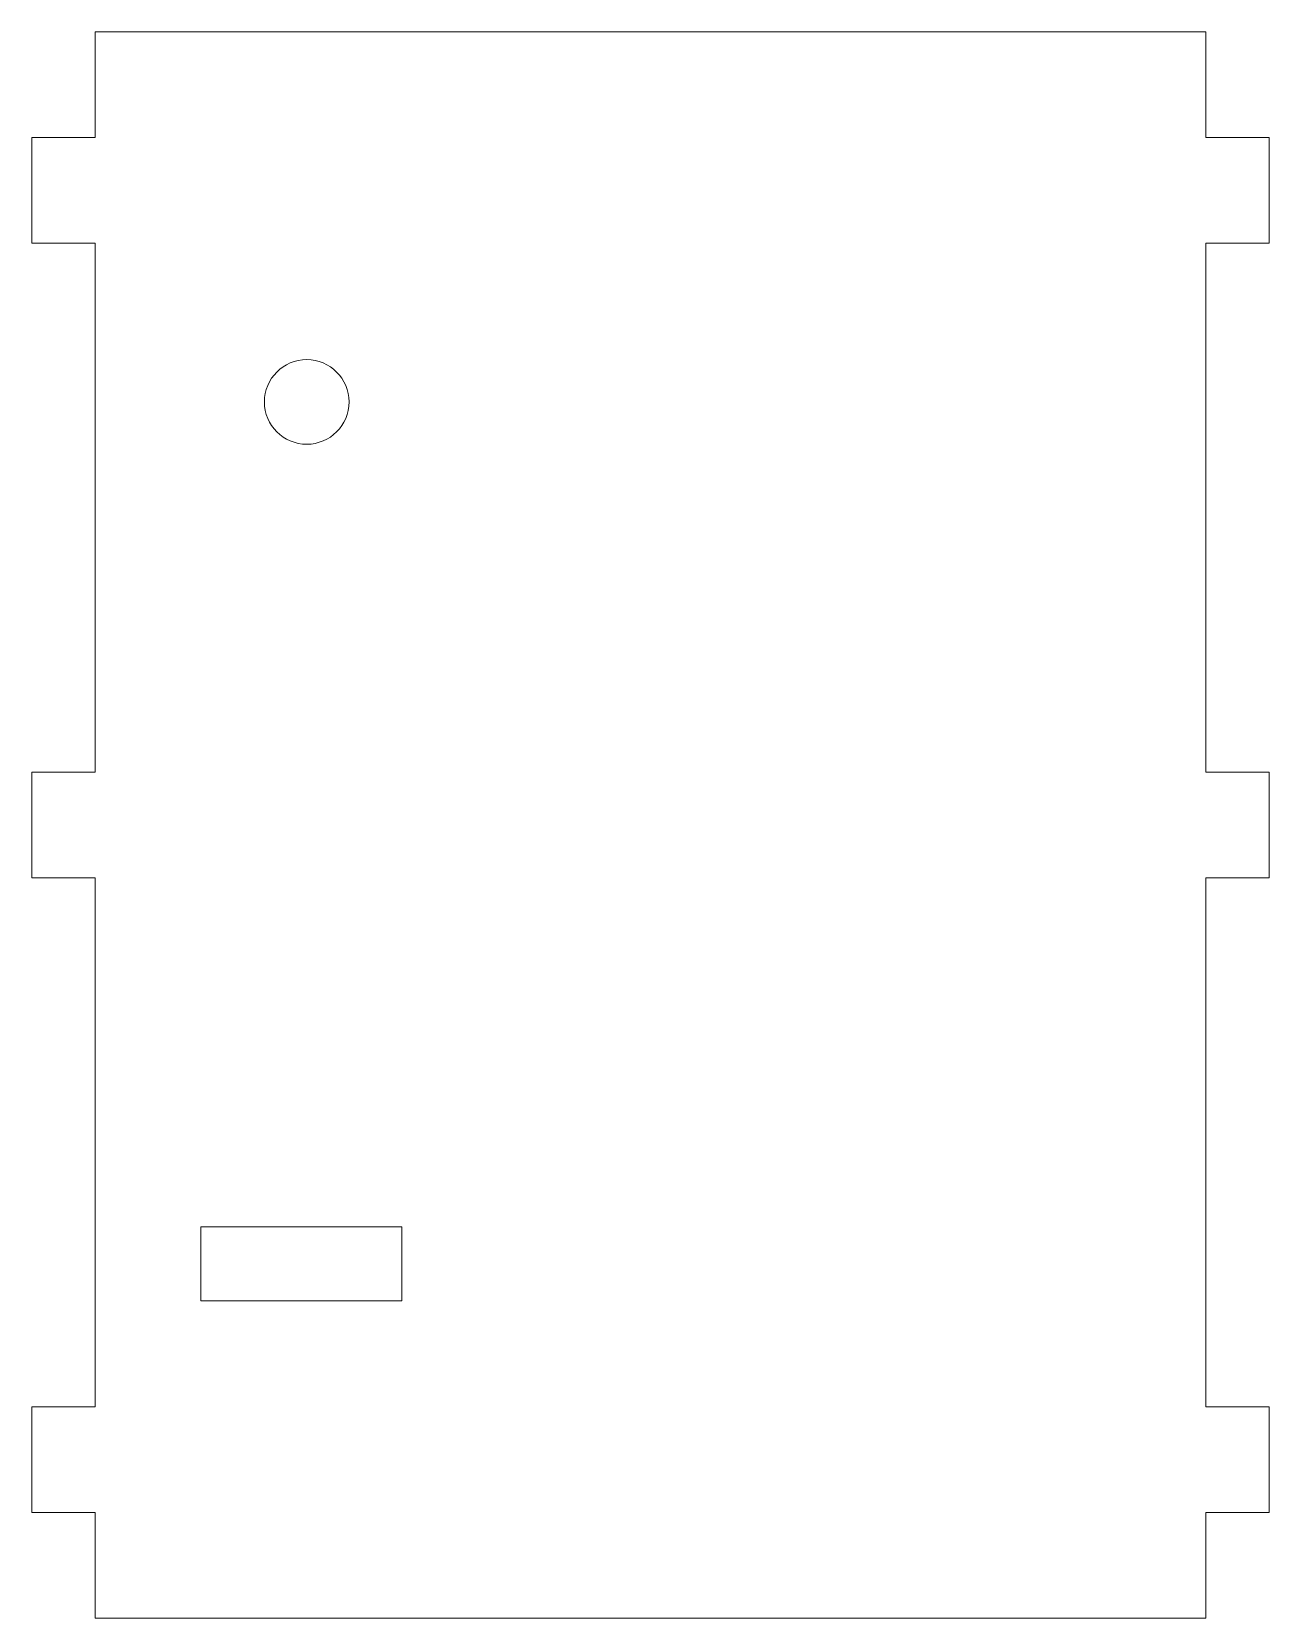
# Model space of a CAD drawing. Header units: millimetres. Extents: x -6 to 111, y 0 to 150.
import ezdxf

# ---------------------------------------------------------------- set-up
doc = ezdxf.new("R2010")
doc.units = ezdxf.units.MM
doc.layers.add('Panel', color=1, linetype='CONTINUOUS', lineweight=0)

msp = doc.modelspace()

# ---------------------------------------------------------------- linework, layer by layer
at = {"layer": 'Panel'}
for p, q in [((0, 150), (105, 150)), ((0, 140), (0, 150)), ((105, 140), (105, 150)), ((-6, 140), (-6, 130)), ((-3, 140), (-6, 140)), ((0, 140), (-3, 140)), ((105, 140), (108, 140)), ((108, 140), (111, 140)), ((111, 140), (111, 130)), ((-3, 130), (-6, 130)), ((0, 130), (-3, 130)), ((0, 80), (0, 130)), ((105, 130), (108, 130)), ((105, 80), (105, 130)), ((111, 130), (108, 130)), ((-6, 80), (-6, 70)), ((-3, 80), (-6, 80)), ((0, 80), (-3, 80)), ((105, 80), (108, 80)), ((108, 80), (111, 80)), ((111, 80), (111, 70)), ((-6, 70), (-3, 70)), ((0, 70), (-3, 70)), ((0, 20), (0, 70)), ((105, 70), (108, 70)), ((105, 20), (105, 70)), ((111, 70), (108, 70)), ((10, 30), (10, 37)), ((10, 37), (29, 37)), ((29, 30), (29, 37)), ((10, 30), (29, 30)), ((-6, 10), (-6, 20)), ((-3, 20), (-6, 20)), ((0, 20), (-3, 20)), ((105, 20), (108, 20)), ((108, 20), (111, 20)), ((111, 20), (111, 10)), ((-6, 10), (-3, 10)), ((0, 10), (-3, 10)), ((0, 0), (0, 10)), ((105, 10), (108, 10)), ((105, 0), (105, 10)), ((108, 10), (111, 10)), ((0, 0), (105, 0))]:
    msp.add_line(p, q, dxfattribs=at)
msp.add_circle((20, 115), 4, dxfattribs=at)

doc.saveas('drawing.dxf')
